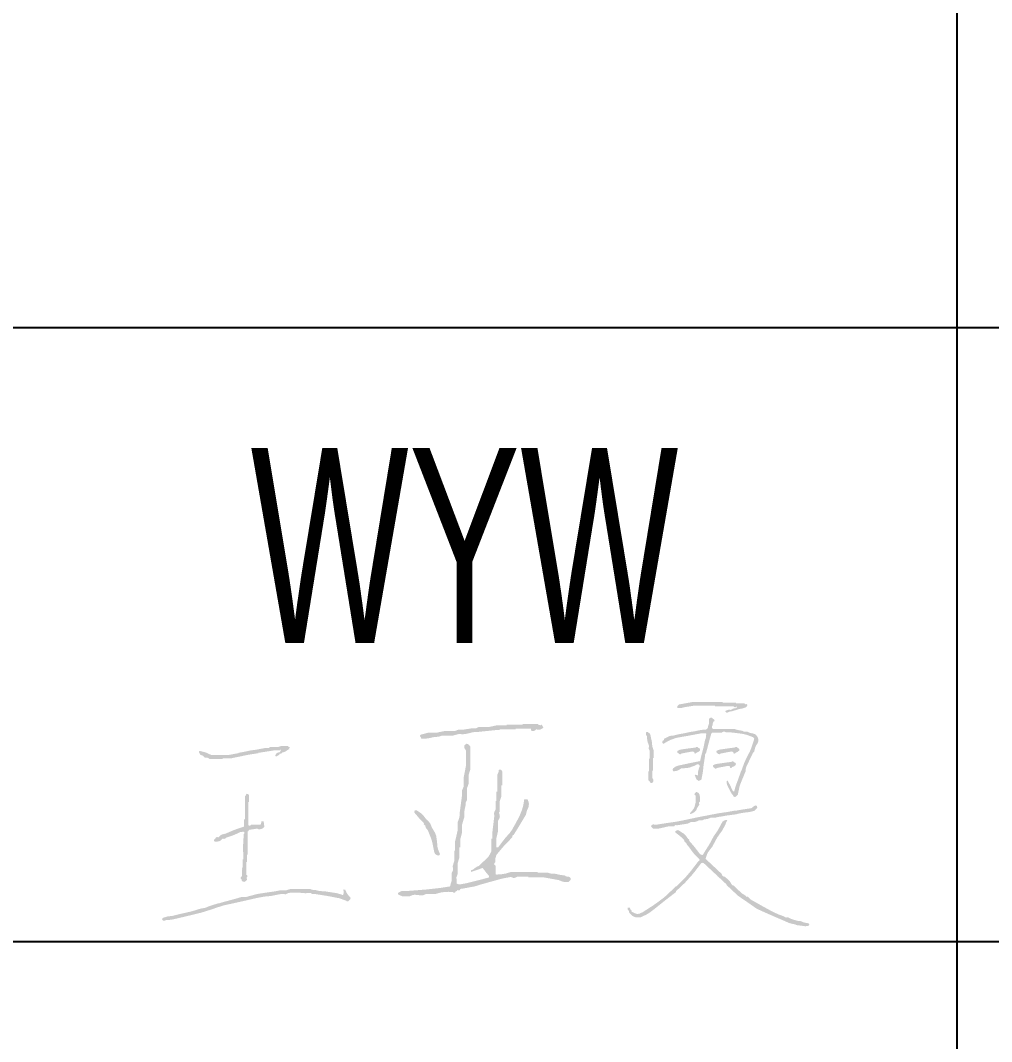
# Model space of a CAD drawing. Header units: millimetres. Extents: x -74 to 521, y -177 to 244.
# Drawn here: x 484.18 to 490.83, y 6.99 to 13.99 of the extents above; entities that cross this region are included whole.
import ezdxf

# ---------------------------------------------------------------- set-up
doc = ezdxf.new("R2010")
doc.units = ezdxf.units.MM
doc.styles.add('Arial Narrow', font='ARIALN.TTF', dxfattribs={"height": 0.2})

# ---------------------------------------------------------------- blocks, each defined once
blk = doc.blocks.new('Unknown-251777438-5458')
at = {"color": 7, "linetype": 'Continuous'}
for p, q in [((490.5972, -0.7289), (490.5972, 28.708)), ((426.8342, 11.8863), (506.0165, 11.8863)), ((426.8342, 7.6805), (506.0165, 7.6805))]:
    blk.add_line(p, q, dxfattribs=at)
blk = doc.blocks.new('Unknown-251777438-5460')
at = {"linetype": 'Continuous'}
for points in [[(489.1528, 9.308), (489.1481, 9.3051), (489.1415, 9.3072), (489.1395, 9.3121), (489.0821, 9.3121), (489.0821, 9.3162), (488.9892, 9.3162), (488.9892, 9.3204), (488.7815, 9.3204), (488.7453, 9.3136), (488.7271, 9.3103), (488.6908, 9.3038), (488.6798, 9.2935), (488.6798, 9.2791), (488.6994, 9.2793), (488.7094, 9.2806), (488.7284, 9.2853), (488.7947, 9.2956), (488.9362, 9.2956), (488.9362, 9.2915), (489.0644, 9.2915), (489.0679, 9.2857), (489.0771, 9.2846), (489.0821, 9.2894), (489.083, 9.291), (489.0845, 9.2917), (489.0865, 9.2915), (489.0865, 9.2791), (489.0698, 9.2776), (489.061, 9.2749), (489.0467, 9.2667), (489.0324, 9.2678), (489.0243, 9.2664), (489.0113, 9.2605), (489.0086, 9.2598), (489.0074, 9.2563), (489.0142, 9.2485), (489.0227, 9.2476), (489.029, 9.2522), (489.0376, 9.2547), (489.0422, 9.2556), (489.0511, 9.2564), (489.1042, 9.2729), (489.1213, 9.2756), (489.1298, 9.2777), (489.1462, 9.2832), (489.1572, 9.2935), (489.1583, 9.2995), (489.157, 9.3034)], [(487.7507, 9.1656), (487.7398, 9.1614), (487.7301, 9.1632), (487.7218, 9.171), (487.6179, 9.171), (487.6179, 9.1656), (487.5082, 9.1656), (487.5082, 9.1602), (487.4389, 9.1602), (487.387, 9.1495), (487.3177, 9.1495), (487.3033, 9.1419), (487.2937, 9.14), (487.2773, 9.1414), (487.208, 9.1306), (487.1869, 9.1318), (487.1755, 9.13), (487.156, 9.1225), (487.0867, 9.1225), (487.0348, 9.1117), (486.977, 9.1117), (486.9458, 9.1037), (486.925, 9.0982), (486.9188, 9.0958), (486.9157, 9.091), (486.9164, 9.0847), (486.9203, 9.0785), (486.922, 9.0752), (486.925, 9.0686), (486.9624, 9.0708), (486.9811, 9.0736), (487.0174, 9.082), (487.0362, 9.0821), (487.0461, 9.0839), (487.0636, 9.0901), (487.1387, 9.0901), (487.1791, 9.1009), (487.2116, 9.1), (487.2284, 9.1017), (487.2599, 9.109), (487.2756, 9.1132), (487.284, 9.1143), (487.3003, 9.1144), (487.4303, 9.1279), (487.462, 9.1279), (487.462, 9.1333), (487.5717, 9.1333), (487.5717, 9.1387), (487.6756, 9.1387), (487.6748, 9.1319), (487.6764, 9.1275), (487.6814, 9.1225), (487.6938, 9.1218), (487.7018, 9.1248), (487.7103, 9.1333), (487.7275, 9.1303), (487.7378, 9.1316), (487.7536, 9.1387), (487.7622, 9.1468), (487.7562, 9.1534), (487.7538, 9.1574)], [(488.5144, 8.9364), (489.0944, 8.9808), (489.0893, 8.9777), (489.0787, 8.9735), (489.0746, 8.9688), (489.0693, 8.9674), (489.0632, 8.9694), (489.0632, 8.9777), (489.058, 8.9797), (489.0499, 8.9818), (489.0198, 8.9762), (489.0048, 8.9733), (488.9748, 8.9673), (488.9684, 8.9628), (488.9601, 8.9637), (488.9549, 8.9694), (488.9487, 8.9734), (488.9464, 8.9791), (488.9482, 8.9859), (488.9598, 8.9917), (488.9663, 8.9939), (488.9792, 8.9962), (489.0163, 9.0015), (489.0349, 9.004), (489.072, 9.0086), (489.0784, 9.0131), (489.0868, 9.0123), (489.0919, 9.0066), (489.1, 9.0027), (489.1037, 8.9965), (489.103, 8.988), (489.0944, 8.9808), (489.2174, 9.0201), (489.2324, 9.0437), (489.2342, 9.0594), (489.2332, 9.068), (489.228, 9.0829), (489.2182, 9.0953), (489.2104, 9.1007), (489.1948, 9.1057), (489.1792, 9.1085), (489.1713, 9.1111), (489.1572, 9.118), (489.1429, 9.1169), (489.1348, 9.1183), (489.1219, 9.1242), (489.1022, 9.1273), (489.0924, 9.1294), (489.0732, 9.1346), (488.9229, 9.1346), (488.9165, 9.1445), (488.9159, 9.1528), (488.9207, 9.1635), (488.9216, 9.1728), (488.923, 9.1777), (488.9273, 9.1862), (488.9328, 9.189), (488.934, 9.1965), (488.9163, 9.213), (488.9072, 9.2137), (488.9006, 9.2102), (488.8964, 9.2027), (488.8971, 9.1835), (488.8957, 9.1735), (488.8898, 9.1552), (488.8885, 9.1453), (488.8859, 9.1399), (488.8787, 9.1325), (488.8466, 9.1298), (488.8305, 9.1273), (488.7991, 9.1201), (488.7724, 9.1163), (488.7591, 9.1138), (488.7328, 9.1077), (488.7008, 9.1021), (488.6848, 9.0988), (488.6533, 9.0912), (488.6311, 9.0886), (488.6196, 9.085), (488.5951, 9.0719), (488.5869, 9.0685), (488.588, 9.063), (488.5856, 9.0586), (488.5803, 9.0561), (488.5753, 9.0483), (488.5761, 9.0403), (488.5825, 9.0334), (488.6159, 9.0532), (488.6339, 9.0617), (488.6709, 9.0747), (488.7151, 9.0829), (488.7417, 9.0871), (488.8411, 9.1057), (488.8743, 9.1057), (488.877, 9.1034), (488.8778, 9.1006), (488.8765, 9.0974), (488.8751, 9.0806), (488.8733, 9.0721), (488.8677, 9.0561), (488.8588, 9.0107), (488.8411, 8.9446), (488.8389, 8.933), (488.8375, 8.9272), (488.8345, 8.9157), (488.7743, 8.9038), (488.7442, 8.8976), (488.6842, 8.8848), (488.6686, 8.8792), (488.661, 8.8748), (488.6488, 8.8641), (488.6471, 8.8567), (488.6483, 8.8516), (488.6533, 8.8455), (488.6759, 8.8495), (488.6874, 8.854), (488.7063, 8.8662), (488.7442, 8.8683), (488.7636, 8.8722), (488.7991, 8.8848), (488.8081, 8.8911), (488.8145, 8.893), (488.8257, 8.893), (488.8321, 8.8862), (488.8329, 8.8781), (488.8279, 8.8703), (488.8222, 8.8494), (488.8208, 8.8382), (488.8212, 8.8166), (488.8036, 8.8228), (488.7996, 8.8209), (488.7984, 8.8157), (488.8014, 8.8125), (488.8064, 8.7972), (488.8122, 8.7894), (488.8257, 8.7795), (488.8326, 8.7831), (488.8361, 8.7847), (488.8434, 8.7877), (488.8515, 8.827), (488.8546, 8.847), (488.8588, 8.8868), (488.8677, 8.9446), (488.8678, 8.9566), (488.8698, 8.9633), (488.8765, 8.9735), (488.8904, 9.0264), (488.8974, 9.0529), (488.9119, 9.1057), (488.9163, 9.1098), (488.9804, 9.1098), (488.9926, 9.1165), (489.0028, 9.1171), (489.0158, 9.1118), (489.0441, 9.1122), (489.0584, 9.1113), (489.0865, 9.1077), (489.1309, 9.1018), (489.1531, 9.0963), (489.1948, 9.0809), (489.2027, 9.0759), (489.2057, 9.0689), (489.2036, 9.0602), (489.1867, 9.0077), (489.176, 8.9818), (489.1506, 8.9322), (489.1373, 8.9033), (489.1197, 8.8538), (489.1152, 8.8455), (489.0931, 8.7836), (489.0819, 8.7543), (489.077, 8.7394), (489.0688, 8.7093), (489.0644, 8.7077), (489.0598, 8.7094), (489.0578, 8.7134), (489.0446, 8.7419), (489.0375, 8.756), (489.0224, 8.7836), (489.0208, 8.781), (489.0189, 8.7799), (489.0158, 8.7795), (489.0178, 8.7626), (489.0201, 8.754), (489.0268, 8.7382), (489.0533, 8.6886), (489.0593, 8.6832), (489.0618, 8.6795), (489.0644, 8.6721), (489.0723, 8.6703), (489.078, 8.6714), (489.0843, 8.6762), (489.0931, 8.6845), (489.1064, 8.7464), (489.1229, 8.7878), (489.1313, 8.8085), (489.1484, 8.8497), (489.1479, 8.8613), (489.1489, 8.8675), (489.1528, 8.8786), (489.1703, 8.9158), (489.1792, 8.9344), (489.197, 8.9715), (489.2059, 8.9797), (489.2118, 9.0066), (489.2174, 9.0201), (489.0944, 8.9808), (488.826, 8.9808), (488.8345, 8.988), (488.8353, 8.9965), (488.8316, 9.0027), (488.8235, 9.0066), (488.8183, 9.0123), (488.81, 9.0131), (488.8036, 9.0086), (488.7664, 9.004), (488.7478, 9.0015), (488.7107, 8.9962), (488.6978, 8.9939), (488.6914, 8.9917), (488.6798, 8.9859), (488.6779, 8.9791), (488.6802, 8.9734), (488.6864, 8.9694), (488.6916, 8.9637), (488.6999, 8.9628), (488.7063, 8.9673), (488.7363, 8.9733), (488.7514, 8.9762), (488.7815, 8.9818), (488.7869, 8.9805), (488.7947, 8.9777), (488.7947, 8.9694), (488.8008, 8.9674), (488.8062, 8.9688), (488.8102, 8.9735), (488.8208, 8.9777), (488.826, 8.9808), (489.0944, 8.9808), (488.5144, 8.9364), (488.5162, 8.9364), (488.5162, 8.99), (488.5091, 9.0109), (488.5068, 9.0219), (488.5052, 9.0437), (488.4963, 9.085), (488.4941, 9.097), (488.4904, 9.1035), (488.4808, 9.1118), (488.475, 9.1157), (488.4678, 9.1149), (488.4632, 9.1098), (488.4634, 9.0993), (488.4655, 9.0935), (488.472, 9.085), (488.4717, 9.0684), (488.4726, 9.0599), (488.4764, 9.0437), (488.4853, 9.0189), (488.4825, 9.0059), (488.4835, 8.9979), (488.4897, 8.9859), (488.4897, 8.9322), (488.4853, 8.9322), (488.4853, 8.8455), (488.4808, 8.8455), (488.4808, 8.7836), (488.4875, 8.7774), (488.4906, 8.774), (488.4963, 8.7671), (488.5027, 8.7661), (488.5069, 8.7673), (488.5118, 8.7712), (488.5155, 8.7824), (488.5142, 8.7904), (488.5074, 8.8001), (488.5074, 8.8497), (488.5118, 8.8497), (488.5118, 8.9364)], [(487.9326, 8.1249), (487.9216, 8.1248), (487.9154, 8.1268), (487.9066, 8.1329), (487.8809, 8.1355), (487.8681, 8.1377), (487.8431, 8.1437), (487.822, 8.1437), (487.8111, 8.1455), (487.7911, 8.1518), (487.7218, 8.1518), (487.7218, 8.1572), (487.5428, 8.1572), (487.5024, 8.1456), (487.4811, 8.1417), (487.4389, 8.1383), (487.4377, 8.1404), (487.4357, 8.1414), (487.4331, 8.141), (487.4331, 8.2003), (487.4251, 8.2047), (487.4236, 8.2159), (487.4303, 8.2219), (487.4311, 8.2426), (487.4329, 8.2532), (487.4389, 8.2731), (487.4805, 8.3234), (487.5025, 8.3478), (487.5486, 8.3945), (487.5473, 8.4016), (487.5504, 8.4074), (487.5573, 8.4107), (487.5913, 8.4654), (487.608, 8.4929), (487.641, 8.5482), (487.6459, 8.5692), (487.6494, 8.5796), (487.6583, 8.5994), (487.6616, 8.6209), (487.6603, 8.6329), (487.6525, 8.6533), (487.6295, 8.6533), (487.625, 8.6251), (487.6221, 8.611), (487.615, 8.5832), (487.6079, 8.566), (487.6045, 8.5574), (487.5977, 8.5401), (487.5688, 8.4862), (487.5456, 8.4449), (487.5314, 8.425), (487.4995, 8.3891), (487.4797, 8.3633), (487.4699, 8.3504), (487.4505, 8.3244), (487.4389, 8.3244), (487.4389, 8.3891), (487.4505, 8.4376), (487.4505, 8.5077), (487.4603, 8.5251), (487.4624, 8.5368), (487.4591, 8.5563), (487.456, 8.5596), (487.4575, 8.5655), (487.462, 8.567), (487.462, 8.6425), (487.4736, 8.6749), (487.4736, 8.7504), (487.4793, 8.7504), (487.4793, 8.8448), (487.4737, 8.8535), (487.4671, 8.8573), (487.4562, 8.8583), (487.4533, 8.8428), (487.451, 8.8351), (487.4447, 8.8205), (487.4447, 8.7073), (487.4389, 8.7073), (487.4389, 8.6425), (487.4331, 8.6425), (487.4331, 8.5832), (487.4246, 8.5676), (487.4226, 8.5576), (487.4245, 8.5401), (487.41, 8.4188), (487.41, 8.3837), (487.4043, 8.3837), (487.4043, 8.2974), (487.3989, 8.2865), (487.396, 8.2811), (487.3898, 8.2705), (487.3867, 8.2666), (487.3854, 8.2643), (487.3841, 8.2597), (487.3177, 8.1977), (487.3027, 8.1909), (487.2955, 8.1864), (487.283, 8.1761), (487.2763, 8.1725), (487.2728, 8.1708), (487.2657, 8.168), (487.2657, 8.1572), (487.2972, 8.1671), (487.3129, 8.1725), (487.3436, 8.1842), (487.3608, 8.1625), (487.3694, 8.1517), (487.387, 8.1302), (487.3892, 8.1248), (487.3868, 8.1192), (487.3812, 8.1168), (487.3212, 8.1013), (487.2912, 8.0938), (487.2311, 8.079), (487.1878, 8.0709), (487.1795, 8.0723), (487.1753, 8.0734), (487.1675, 8.0763), (487.1662, 8.0936), (487.1657, 8.1022), (487.1647, 8.1195), (487.1733, 8.1437), (487.1733, 8.2165), (487.1849, 8.2543), (487.1849, 8.3244), (487.1906, 8.3244), (487.1906, 8.3783), (487.2022, 8.4214), (487.2022, 8.4754), (487.2089, 8.4992), (487.2124, 8.511), (487.2195, 8.5347), (487.2192, 8.5672), (487.221, 8.5838), (487.2282, 8.6156), (487.2283, 8.6289), (487.2302, 8.6361), (487.2368, 8.6479), (487.2368, 8.7288), (487.2484, 8.7612), (487.2484, 8.8205), (487.2599, 8.8583), (487.2599, 9.0146), (487.2522, 9.0254), (487.2463, 9.0303), (487.2339, 9.0362), (487.2195, 9.0227), (487.2194, 9.0081), (487.2221, 8.9997), (487.2311, 8.9877), (487.2311, 8.8906), (487.2243, 8.8539), (487.2208, 8.8356), (487.2137, 8.7989), (487.2137, 8.7396), (487.2022, 8.7126), (487.2022, 8.6749), (487.1878, 8.567), (487.186, 8.5385), (487.183, 8.524), (487.1733, 8.4969), (487.1733, 8.443), (487.1667, 8.4128), (487.1632, 8.3977), (487.156, 8.3675), (487.156, 8.3028), (487.1502, 8.3028), (487.1502, 8.2327), (487.1387, 8.195), (487.1424, 8.1779), (487.141, 8.1675), (487.1329, 8.1518), (487.1329, 8.0979), (487.1275, 8.0819), (487.1252, 8.0738), (487.1214, 8.0574), (487.0521, 8.0467), (486.9932, 8.0401), (486.9539, 8.0359), (486.8153, 8.0251), (486.7978, 8.0268), (486.7876, 8.0248), (486.772, 8.017), (486.7663, 8.0137), (486.7638, 8.0098), (486.7634, 8.0035), (486.7923, 7.99), (486.8442, 7.99), (486.8657, 7.9986), (486.8787, 8.0004), (486.9252, 7.9958), (486.9382, 7.9976), (486.9597, 8.0062), (487.0232, 8.0062), (487.0636, 8.017), (487.0935, 8.0198), (487.1086, 8.0204), (487.1387, 8.0197), (487.1444, 8.0143), (487.155, 8.0157), (487.1589, 8.0224), (487.1656, 8.0253), (487.1688, 8.0277), (487.1733, 8.0332), (487.1794, 8.0294), (487.1881, 8.0322), (487.1906, 8.0386), (487.195, 8.0404), (487.1974, 8.041), (487.2022, 8.0413), (487.2599, 8.0521), (487.2858, 8.0567), (487.2986, 8.06), (487.3234, 8.0682), (487.3858, 8.0856), (487.417, 8.0942), (487.4793, 8.1114), (487.5371, 8.1222), (487.5542, 8.1157), (487.5671, 8.1164), (487.5833, 8.1249), (487.6583, 8.1249), (487.6583, 8.1195), (487.7622, 8.1195), (487.8038, 8.112), (487.8246, 8.1083), (487.8662, 8.1006), (487.8911, 8.0905), (487.9054, 8.0876), (487.9326, 8.0871), (487.947, 8.1006), (487.948, 8.1117), (487.9431, 8.1198)], [(486.0011, 9.02), (485.9955, 9.0204), (485.9847, 9.0199), (485.9687, 9.0198), (485.9603, 9.0183), (485.9454, 9.013), (485.8913, 9.013), (485.879, 9.0067), (485.871, 9.0051), (485.857, 9.0061), (485.7833, 8.9923), (485.7614, 8.9902), (485.7505, 8.9883), (485.7292, 8.9832), (485.6678, 8.9717), (485.6777, 8.9717), (485.604, 8.9579), (485.4836, 8.9579), (485.4536, 8.9719), (485.4375, 8.9775), (485.4051, 8.9854), (485.401, 8.9814), (485.4001, 8.9768), (485.4026, 8.9717), (485.406, 8.9664), (485.4075, 8.9636), (485.41, 8.9579), (485.4236, 8.9544), (485.4307, 8.95), (485.4394, 8.9396), (485.4537, 8.94), (485.4619, 8.9378), (485.4738, 8.9304), (485.5622, 8.9304), (485.5622, 8.935), (485.6212, 8.935), (485.6703, 8.9452), (485.6948, 8.9503), (485.744, 8.9602), (485.8177, 8.9717), (485.8029, 8.9717), (485.9208, 8.99), (485.9552, 8.99), (485.9547, 8.9926), (485.9574, 8.9951), (485.9601, 8.9946), (485.9588, 8.9836), (485.952, 8.9765), (485.9405, 8.974), (485.9311, 8.9682), (485.927, 8.9632), (485.9233, 8.9533), (485.9255, 8.9491), (485.9318, 8.948), (485.9356, 8.951), (485.9447, 8.9558), (485.949, 8.9593), (485.9552, 8.9671), (485.9617, 8.966), (485.9669, 8.9685), (485.9699, 8.974), (485.9867, 8.979), (485.9949, 8.9829), (486.0092, 8.9923), (486.0118, 8.9952), (486.0153, 8.9961), (486.0191, 8.9946), (486.0171, 8.9992), (486.0192, 9.004), (486.024, 9.0061), (486.0117, 9.0176)], [(489.0685, 8.908), (489.0633, 8.9137), (489.055, 8.9146), (489.0486, 8.9101), (489.0114, 8.9054), (488.9929, 8.9029), (488.9558, 8.8977), (488.9429, 8.8953), (488.9364, 8.8932), (488.9248, 8.8873), (488.923, 8.8805), (488.9253, 8.8748), (488.9315, 8.8708), (488.9366, 8.8651), (488.945, 8.8643), (488.9514, 8.8688), (488.9814, 8.8747), (488.9964, 8.8776), (489.0265, 8.8832), (489.0346, 8.8811), (489.0398, 8.8791), (489.0398, 8.8708), (489.0459, 8.8688), (489.0512, 8.8703), (489.0552, 8.875), (489.0659, 8.8791), (489.071, 8.8822), (489.0796, 8.8894), (489.0803, 8.8979), (489.0766, 8.9041)], [(485.8422, 8.5037), (485.8275, 8.5037), (485.8267, 8.4944), (485.8257, 8.4897), (485.8226, 8.4808), (485.7587, 8.4808), (485.7536, 8.475), (485.7466, 8.4733), (485.7391, 8.4762), (485.7391, 8.6368), (485.744, 8.6368), (485.744, 8.6804), (485.7392, 8.6878), (485.7336, 8.6911), (485.7243, 8.6918), (485.7226, 8.6838), (485.7204, 8.6796), (485.7145, 8.6735), (485.7145, 8.5175), (485.7096, 8.5175), (485.7096, 8.467), (485.6577, 8.4499), (485.632, 8.4402), (485.5819, 8.4189), (485.5601, 8.414), (485.5488, 8.4083), (485.5328, 8.3936), (485.5246, 8.3955), (485.5179, 8.3932), (485.5131, 8.3868), (485.5033, 8.3776), (485.5033, 8.3661), (485.5121, 8.3645), (485.518, 8.3638), (485.5376, 8.3665), (485.5482, 8.3714), (485.5622, 8.3845), (485.5724, 8.3831), (485.5791, 8.385), (485.5868, 8.3913), (485.627, 8.4048), (485.6468, 8.4127), (485.685, 8.4303), (485.6929, 8.4308), (485.6969, 8.4313), (485.7047, 8.4326), (485.7108, 8.4295), (485.7121, 8.4212), (485.7071, 8.4166), (485.7029, 8.3469), (485.7024, 8.3119), (485.7047, 8.2422), (485.6998, 8.2422), (485.6998, 8.1872), (485.696, 8.1859), (485.6946, 8.1808), (485.6973, 8.178), (485.6984, 8.1762), (485.697, 8.1737), (485.6949, 8.1734), (485.6949, 8.1275), (485.6873, 8.1216), (485.6863, 8.1119), (485.6924, 8.1046), (485.6943, 8.0957), (485.7001, 8.0903), (485.7096, 8.0886), (485.7184, 8.0926), (485.7226, 8.0956), (485.7292, 8.1023), (485.7268, 8.1184), (485.7325, 8.1235), (485.7312, 8.133), (485.7243, 8.1367), (485.7243, 8.2239), (485.7292, 8.2239), (485.7292, 8.2744), (485.7342, 8.2744), (485.7342, 8.4349), (485.7385, 8.4354), (485.7413, 8.4406), (485.7391, 8.4441), (485.798, 8.4533), (485.8089, 8.4489), (485.816, 8.4483), (485.8275, 8.451), (485.8363, 8.4551), (485.8405, 8.458), (485.8471, 8.4647), (485.8469, 8.4804), (485.8459, 8.4884)], [(488.8301, 8.6886), (488.8242, 8.6969), (488.8197, 8.7006), (488.8102, 8.7051), (488.7991, 8.6948), (488.7961, 8.6895), (488.798, 8.6834), (488.8036, 8.6804), (488.8036, 8.6288), (488.797, 8.6021), (488.7903, 8.5886), (488.7726, 8.5668), (488.7677, 8.5629), (488.7662, 8.5581), (488.7682, 8.5524), (488.7861, 8.56), (488.7946, 8.5658), (488.808, 8.5792), (488.8156, 8.5955), (488.82, 8.6034), (488.8301, 8.6184), (488.8266, 8.6262), (488.8281, 8.6332), (488.8345, 8.6391), (488.8353, 8.659), (488.8344, 8.6692)], [(489.2235, 8.6102), (489.2156, 8.612), (489.21, 8.6109), (489.2036, 8.6061), (489.1969, 8.6018), (489.1937, 8.5993), (489.1882, 8.5937), (489.151, 8.588), (489.1325, 8.5851), (489.0953, 8.5792), (489.0832, 8.5766), (489.0769, 8.5757), (489.0644, 8.5751), (489.0202, 8.5668), (488.9972, 8.5637), (488.9857, 8.562), (488.9627, 8.5586), (488.9185, 8.5503), (488.837, 8.5346), (488.7963, 8.5263), (488.7151, 8.509), (488.6709, 8.5008), (488.6267, 8.4944), (488.6046, 8.4911), (488.5604, 8.4842), (488.5413, 8.481), (488.5312, 8.4806), (488.5118, 8.4822), (488.5048, 8.4783), (488.5016, 8.4748), (488.4985, 8.4677), (488.514, 8.4533), (488.5398, 8.4528), (488.553, 8.4541), (488.5781, 8.4595), (488.6223, 8.4698), (488.6577, 8.4698), (488.662, 8.4756), (488.668, 8.4777), (488.6754, 8.476), (488.7284, 8.4842), (488.7469, 8.487), (488.7563, 8.4901), (488.7726, 8.4987), (488.7886, 8.4976), (488.7971, 8.4985), (488.8124, 8.5028), (488.8301, 8.5111), (488.8444, 8.5099), (488.8525, 8.5114), (488.8655, 8.5173), (488.8819, 8.5185), (488.8905, 8.5207), (488.9052, 8.5276), (488.9284, 8.5272), (488.9403, 8.5285), (488.9627, 8.5338), (488.9823, 8.5365), (488.992, 8.5382), (489.0113, 8.5421), (489.0732, 8.5503), (489.0805, 8.5511), (489.0841, 8.5519), (489.0909, 8.5544), (489.1351, 8.5627), (489.1637, 8.5656), (489.1781, 8.5681), (489.2059, 8.5751), (489.228, 8.5957), (489.2255, 8.6013), (489.2246, 8.6042)], [(487.0319, 8.3621), (487.0264, 8.4027), (487.0189, 8.4236), (486.9972, 8.4592), (486.9867, 8.4856), (486.9779, 8.4985), (486.9568, 8.5185), (486.936, 8.5459), (486.9226, 8.5584), (486.8933, 8.5778), (486.8789, 8.5778), (486.8763, 8.5682), (486.8779, 8.5613), (486.8846, 8.5536), (486.9065, 8.5278), (486.9181, 8.5154), (486.9424, 8.4916), (486.941, 8.4844), (486.9441, 8.4787), (486.951, 8.4754), (486.954, 8.4612), (486.958, 8.4538), (486.9684, 8.443), (486.9913, 8.3865), (487.0001, 8.3569), (487.0117, 8.2974), (487.0157, 8.2848), (487.0206, 8.2783), (487.0319, 8.2705), (487.0404, 8.2686), (487.0476, 8.2715), (487.0521, 8.2785), (487.0392, 8.3106), (487.035, 8.328)], [(489.5772, 7.805), (489.5535, 7.8087), (489.5416, 7.8122), (489.5197, 7.8216), (489.5072, 7.8211), (489.5006, 7.822), (489.4888, 7.8257), (489.4668, 7.8321), (489.4561, 7.8363), (489.4357, 7.8463), (489.425, 7.8444), (489.4177, 7.8461), (489.4092, 7.8525), (489.388, 7.8601), (489.3738, 7.8649), (489.3296, 7.8856), (489.2816, 7.9116), (489.2578, 7.9248), (489.2103, 7.9516), (489.189, 7.9631), (489.1789, 7.9704), (489.1616, 7.9867), (489.1558, 7.9858), (489.1511, 7.988), (489.1484, 7.9929), (489.1325, 8.0029), (489.1219, 8.0094), (489.0644, 8.0631), (489.0617, 8.0653), (489.0591, 8.0659), (489.0556, 8.0652), (489.0392, 8.0909), (489.0285, 8.103), (489.0047, 8.123), (488.9929, 8.1267), (488.9867, 8.1326), (488.9826, 8.1436), (488.8721, 8.2468), (488.883, 8.2785), (488.8913, 8.294), (488.9119, 8.3212), (488.9163, 8.3253), (488.9517, 8.3913), (488.9656, 8.4113), (488.9727, 8.4212), (488.987, 8.4409), (489.0091, 8.4822), (489.0131, 8.4942), (489.0158, 8.5001), (489.0224, 8.5111), (489.0117, 8.5118), (489.0058, 8.5109), (488.9959, 8.507), (488.987, 8.4987), (488.9561, 8.4409), (488.9456, 8.4259), (488.9403, 8.4185), (488.9296, 8.4037), (488.8986, 8.3459), (488.8798, 8.3163), (488.8706, 8.3015), (488.8522, 8.2716), (488.8396, 8.2755), (488.8332, 8.28), (488.8257, 8.2902), (488.8002, 8.3232), (488.787, 8.3393), (488.7594, 8.3707), (488.7604, 8.3762), (488.758, 8.3806), (488.7527, 8.3831), (488.7354, 8.4074), (488.7235, 8.4185), (488.6975, 8.4347), (488.6896, 8.4416), (488.6807, 8.443), (488.6709, 8.4388), (488.6655, 8.436), (488.6643, 8.4285), (488.6687, 8.4244), (488.692, 8.4066), (488.7031, 8.3971), (488.724, 8.3769), (488.7277, 8.3667), (488.7311, 8.3616), (488.7395, 8.3542), (488.7452, 8.3436), (488.7489, 8.3385), (488.7571, 8.3294), (488.783, 8.2933), (488.7978, 8.2761), (488.8301, 8.2448), (488.8316, 8.2386), (488.8293, 8.2335), (488.8235, 8.2303), (488.7677, 8.1578), (488.7375, 8.1229), (488.6732, 8.0569), (488.6705, 8.0576), (488.6682, 8.0569), (488.6665, 8.0548), (488.5914, 7.9846), (488.5448, 7.9494), (488.5209, 7.9325), (488.472, 7.9), (488.4574, 7.8915), (488.4503, 7.887), (488.4366, 7.8773), (488.4307, 7.8771), (488.4271, 7.8754), (488.4234, 7.8711), (488.4075, 7.8689), (488.3985, 7.8699), (488.3836, 7.8752), (488.3767, 7.8788), (488.3731, 7.8805), (488.3659, 7.8835), (488.3669, 7.8889), (488.3646, 7.8934), (488.3593, 7.8959), (488.3569, 7.9026), (488.3556, 7.9059), (488.3526, 7.9124), (488.3394, 7.9124), (488.3381, 7.9038), (488.3399, 7.8982), (488.346, 7.8917), (488.3487, 7.8798), (488.3523, 7.8736), (488.3615, 7.8649), (488.3719, 7.8552), (488.3787, 7.8512), (488.3924, 7.8463), (488.4278, 7.8463), (488.4663, 7.8641), (488.4848, 7.8751), (488.5184, 7.9), (488.5789, 7.9484), (488.6094, 7.9724), (488.6709, 8.0197), (488.6701, 8.0231), (488.6707, 8.0254), (488.6732, 8.028), (488.7306, 8.0817), (488.7782, 8.1343), (488.8008, 8.1617), (488.8434, 8.2179), (488.8504, 8.2191), (488.8546, 8.2187), (488.861, 8.2159), (488.9517, 8.1312), (488.9541, 8.1287), (488.9547, 8.1263), (488.9539, 8.123), (488.9574, 8.1237), (488.96, 8.1231), (488.9627, 8.1209), (489.0136, 8.0734), (489.018, 8.0652), (489.0953, 7.9929), (489.1469, 7.9577), (489.1725, 7.9399), (489.2235, 7.9041), (489.2985, 7.8706), (489.336, 7.8541), (489.4114, 7.8216), (489.4402, 7.8088), (489.4556, 7.8038), (489.4866, 7.7968), (489.4957, 7.7927), (489.5008, 7.7914), (489.5109, 7.7906), (489.5573, 7.7844), (489.567, 7.7863), (489.5718, 7.7871), (489.5816, 7.7885), (489.583, 7.7952), (489.5818, 7.7998)], [(486.4292, 7.9899), (486.4164, 8.0071), (486.4108, 8.0165), (486.4022, 8.0358), (486.3875, 8.0358), (486.3921, 8.0237), (486.3926, 8.0163), (486.3899, 8.0037), (486.3879, 7.9994), (486.3813, 7.9982), (486.3776, 8.0014), (486.3482, 8.0106), (486.2597, 8.0243), (486.2339, 8.0251), (486.2208, 8.027), (486.1959, 8.0335), (486.1818, 8.0335), (486.1743, 8.035), (486.1615, 8.0404), (486.0289, 8.0404), (485.9994, 8.0312), (485.9698, 8.0314), (485.9547, 8.03), (485.9257, 8.0243), (485.8765, 8.0173), (485.852, 8.0137), (485.8029, 8.006), (485.7714, 7.998), (485.7557, 7.9938), (485.7243, 7.9853), (485.6995, 7.9855), (485.6865, 7.9836), (485.6629, 7.9762), (485.6187, 7.9643), (485.5966, 7.9583), (485.5524, 7.9463), (485.5449, 7.9434), (485.5408, 7.9425), (485.5328, 7.9417), (485.4738, 7.9234), (485.4494, 7.9132), (485.4363, 7.9095), (485.41, 7.905), (485.351, 7.8867), (485.2959, 7.8743), (485.2684, 7.8679), (485.2135, 7.8546), (485.1935, 7.8531), (485.1834, 7.8512), (485.1644, 7.8454), (485.1548, 7.8436), (485.1491, 7.8383), (485.1472, 7.8293), (485.1553, 7.8227), (485.1649, 7.8218), (485.1742, 7.8271), (485.2019, 7.8285), (485.2159, 7.8303), (485.243, 7.8362), (485.3118, 7.8525), (485.3462, 7.8608), (485.4149, 7.8775), (485.5033, 7.905), (485.5131, 7.9096), (485.5721, 7.928), (485.6626, 7.9477), (485.7077, 7.9578), (485.798, 7.9784), (485.8471, 7.9876), (485.8848, 7.991), (485.9036, 7.9938), (485.9405, 8.0014), (485.9617, 8.005), (485.9729, 8.0055), (485.9945, 8.0037), (486.0141, 8.0129), (486.0416, 8.015), (486.0554, 8.0154), (486.0829, 8.0151), (486.1161, 8.0114), (486.1331, 8.011), (486.1664, 8.0129), (486.174, 8.0064), (486.1809, 8.0044), (486.191, 8.006), (486.2794, 7.9922), (486.3629, 7.9762), (486.3894, 7.9664), (486.4071, 7.9601), (486.4142, 7.9551), (486.4235, 7.956), (486.4292, 7.9624), (486.4366, 7.9693), (486.4391, 7.9776), (486.4366, 7.9847)]]:
    blk.add_hatch(color=3, dxfattribs=at).paths.add_polyline_path(points)
at = {"color": 6, "style": 'Arial Narrow', "width": 0.75}
blk.add_text('WYW', height=1.3362, dxfattribs=at).set_placement((485.754, 9.7251))

msp = doc.modelspace()

# ---------------------------------------------------------------- block references
for name in ['Unknown-251777438-5458', 'Unknown-251777438-5460']:
    msp.add_blockref(name, (0, 0))

doc.saveas('drawing.dxf')
